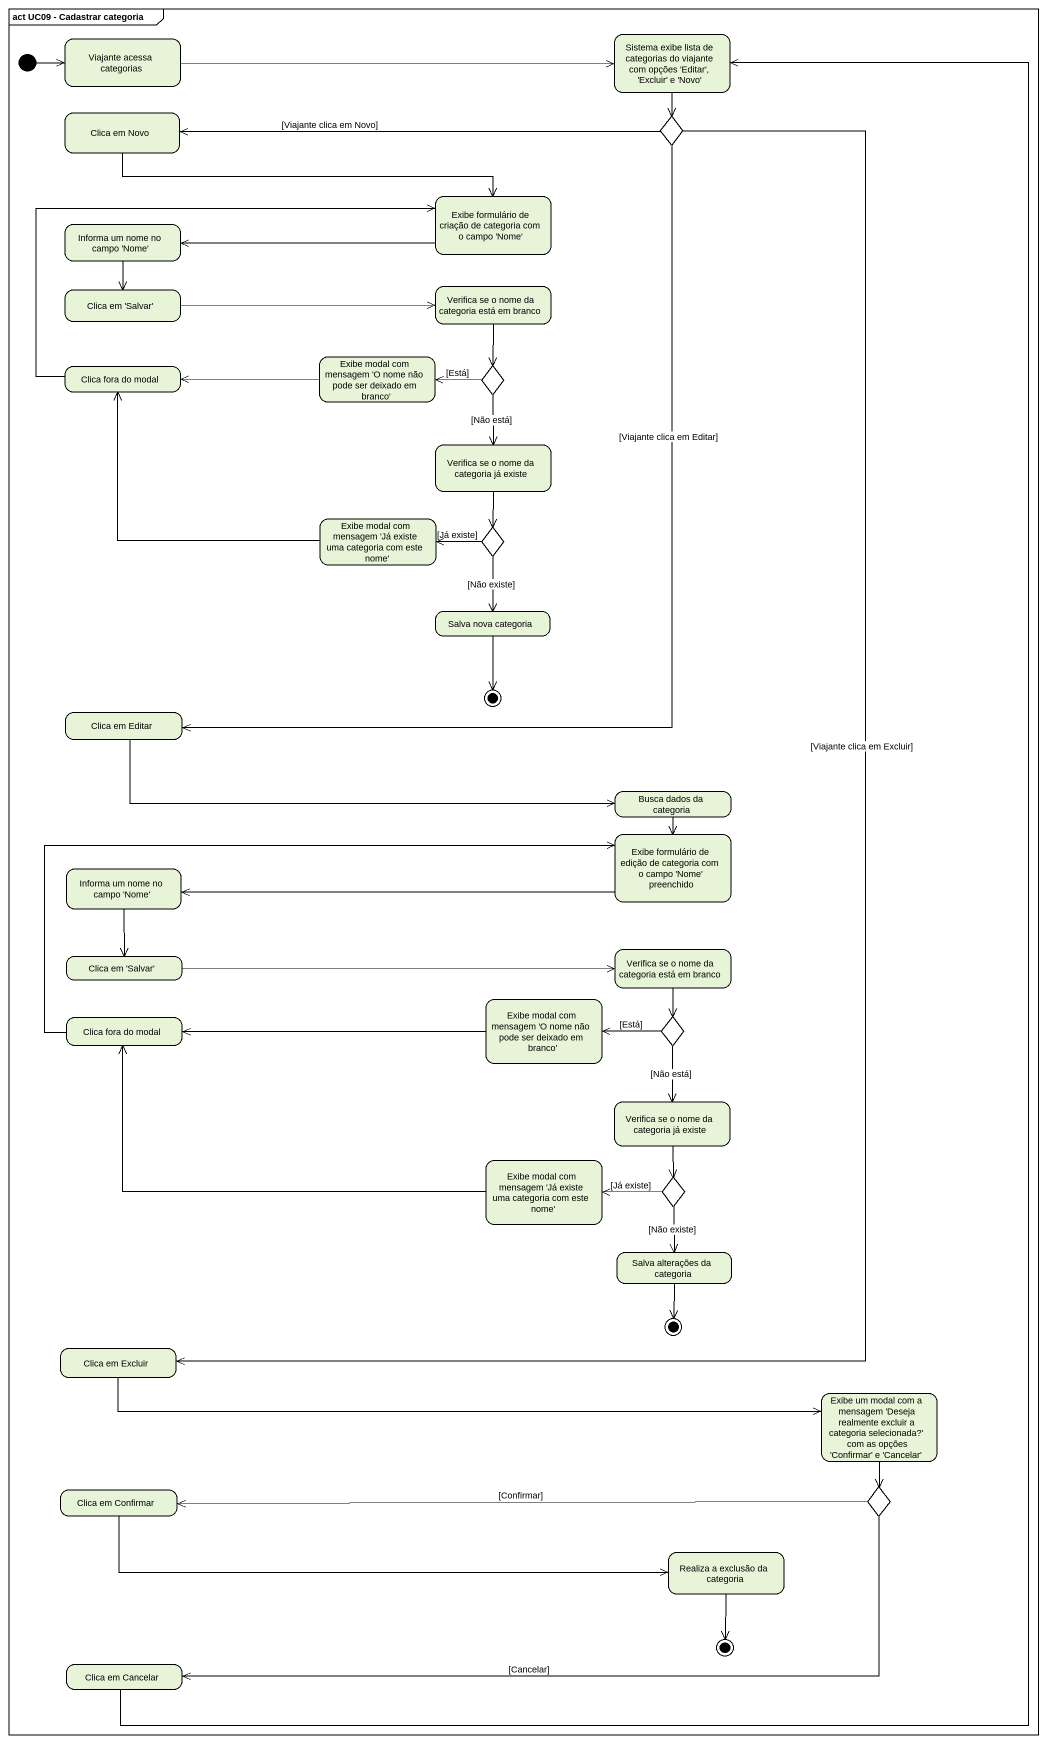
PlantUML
@startuml
mainframe act UC09 - Cadastrar categoria
hide empty description
state "Sistema exibe lista de categorias do viajante com opções 'Editar', 'Excluir' e 'Novo'" as Sistema_exibe_lista_de
state "Viajante acessa categorias" as Viajante_acessa_categorias
state "Clica em Novo" as Clica_em_Novo
state choice1 <<choice>>
state "Informa um nome no campo 'Nome'" as Informa_um_nome_no_campo
state "Exibe formulário de criação de categoria com o campo 'Nome'" as Exibe_formulário_de_criação
state "Clica em 'Salvar'" as Clica_em_Salvar
state "Verifica se o nome da categoria está em branco" as Verifica_se_o_nome_da
state "Clica fora do modal" as Clica_fora_do_modal
state "Exibe modal com mensagem 'O nome não pode ser deixado em branco'" as Exibe_modal_com_mensagem_O
state choice2 <<choice>>
state "Verifica se o nome da categoria já existe" as Verifica_se_o_nome_da_2
state "Exibe modal com mensagem 'Já existe uma categoria com este nome'" as Exibe_modal_com_mensagem_Já
state choice3 <<choice>>
state "Salva nova categoria" as Salva_nova_categoria
state final1 <<end>>
state "Clica em Editar" as Clica_em_Editar
state "Busca dados da categoria" as Busca_dados_da_categoria
state "Exibe formulário de edição de categoria com o campo 'Nome' preenchido" as Exibe_formulário_de_edição
state "Informa um nome no campo 'Nome'" as Informa_um_nome_no_campo_2
state "Clica em 'Salvar'" as Clica_em_Salvar_2
state "Verifica se o nome da categoria está em branco" as Verifica_se_o_nome_da_3
state "Exibe modal com mensagem 'O nome não pode ser deixado em branco'" as Exibe_modal_com_mensagem_O_2
state "Clica fora do modal" as Clica_fora_do_modal_2
state choice4 <<choice>>
state "Verifica se o nome da categoria já existe" as Verifica_se_o_nome_da_4
state "Exibe modal com mensagem 'Já existe uma categoria com este nome'" as Exibe_modal_com_mensagem_Já_2
state choice5 <<choice>>
state "Salva alterações da categoria" as Salva_alterações_da
state "Clica em Excluir" as Clica_em_Excluir
state final2 <<end>>
state "Exibe um modal com a mensagem 'Deseja realmente excluir a categoria selecionada?' com as opções 'Confirmar' e 'Cancelar'" as Exibe_um_modal_com_a
state "Clica em Confirmar" as Clica_em_Confirmar
state choice6 <<choice>>
state "Realiza a exclusão da categoria" as Realiza_a_exclusão_da
state final3 <<end>>
state "Clica em Cancelar" as Clica_em_Cancelar
[*] -right-> Viajante_acessa_categorias
Sistema_exibe_lista_de --> choice1
Viajante_acessa_categorias -right-> Sistema_exibe_lista_de
Clica_em_Novo -right-> Exibe_formulário_de_criação
choice1 -left-> Clica_em_Novo : [Viajante clica em Novo]
choice1 --> Clica_em_Editar : [Viajante clica em Editar]
choice1 --> Clica_em_Excluir : [Viajante clica em Excluir]
Informa_um_nome_no_campo --> Clica_em_Salvar
Exibe_formulário_de_criação -left-> Informa_um_nome_no_campo
Clica_em_Salvar -right-> Verifica_se_o_nome_da
Verifica_se_o_nome_da --> choice2
Clica_fora_do_modal -right-> Exibe_formulário_de_criação
Exibe_modal_com_mensagem_O -left-> Clica_fora_do_modal
choice2 -left-> Exibe_modal_com_mensagem_O : [Está]
choice2 --> Verifica_se_o_nome_da_2 : [Não está]
Verifica_se_o_nome_da_2 --> choice3
Exibe_modal_com_mensagem_Já -up-> Clica_fora_do_modal
choice3 -left-> Exibe_modal_com_mensagem_Já : [Já existe]
choice3 --> Salva_nova_categoria : [Não existe]
Salva_nova_categoria --> final1
Clica_em_Editar -right-> Busca_dados_da_categoria
Busca_dados_da_categoria --> Exibe_formulário_de_edição
Exibe_formulário_de_edição -left-> Informa_um_nome_no_campo_2
Informa_um_nome_no_campo_2 --> Clica_em_Salvar_2
Clica_em_Salvar_2 -right-> Verifica_se_o_nome_da_3
Verifica_se_o_nome_da_3 --> choice4
Exibe_modal_com_mensagem_O_2 -left-> Clica_fora_do_modal_2
Clica_fora_do_modal_2 -right-> Exibe_formulário_de_edição
choice4 -left-> Exibe_modal_com_mensagem_O_2 : [Está]
choice4 --> Verifica_se_o_nome_da_4 : [Não está]
Verifica_se_o_nome_da_4 --> choice5
Exibe_modal_com_mensagem_Já_2 -left-> Clica_fora_do_modal_2
choice5 -left-> Exibe_modal_com_mensagem_Já_2 : [Já existe]
choice5 --> Salva_alterações_da : [Não existe]
Salva_alterações_da --> final2
Clica_em_Excluir -right-> Exibe_um_modal_com_a
Exibe_um_modal_com_a --> choice6
Clica_em_Confirmar -right-> Realiza_a_exclusão_da
choice6 -left-> Clica_em_Confirmar : [Confirmar]
choice6 -left-> Clica_em_Cancelar : [Cancelar]
Realiza_a_exclusão_da --> final3
Clica_em_Cancelar -up-> Sistema_exibe_lista_de
@enduml
